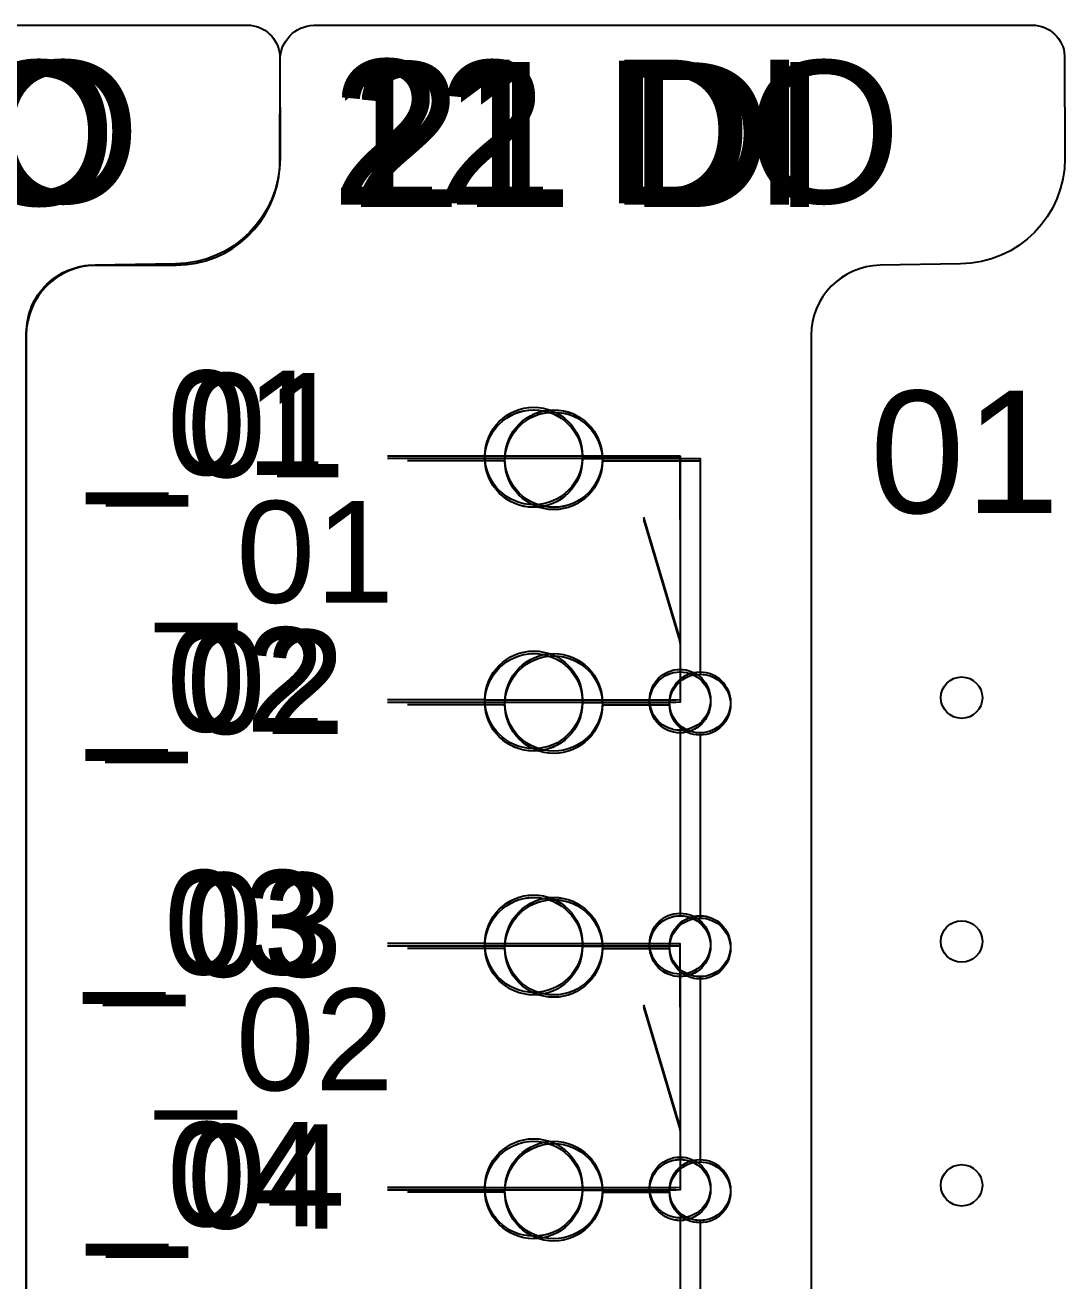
# Model space of a CAD drawing. Extents: x 1 to 47, y 1 to 35.
# Drawn here: x 40.985 to 41.487, y 23.56 to 24.166 of the extents above; entities that cross this region are included whole.
import ezdxf

# ---------------------------------------------------------------- set-up
doc = ezdxf.new("R2010")
doc.units = 0
doc.header["$MEASUREMENT"] = 0
for name, color, linetype in [('9_02__1__21_UNIVERSAL_BINA', 7, 'CONTINUOUS'), ('9_03__2__42_UNIVERSAL_BINA', 7, 'CONTINUOUS'), ('9_04__3__63_UNIVERSAL_BINA', 7, 'CONTINUOUS'), ('9_05__4__84_UNIVERSAL_BINA', 7, 'CONTINUOUS'), ('9_06__5__21_UNIVERSAL_BINA', 7, 'CONTINUOUS'), ('9_07__6__21_UNIVERSAL_BINA', 7, 'CONTINUOUS'), ('9_08__7__21_UNIVERSAL_BINA', 7, 'CONTINUOUS'), ('9_09__8__42_UNIVERSAL_BINA', 7, 'CONTINUOUS'), ('9_10__9__42_UNIVERSAL_BINA', 7, 'CONTINUOUS'), ('9_11__A__63_UNIVERSAL_BINA', 7, 'CONTINUOUS'), ('9_12__B__12_ELECTROMECHANI', 7, 'CONTINUOUS'), ('9_13__C__24_ELECTROMECHANI', 7, 'CONTINUOUS'), ('9_14__D__36_ELECTROMECHANI', 7, 'CONTINUOUS'), ('9_15__E__48_ELECTROMECHANI', 7, 'CONTINUOUS')]:
    doc.layers.add(name, color=color, linetype=linetype)
doc.styles.add('ARIAL', font='arial.ttf')

msp = doc.modelspace()

# ---------------------------------------------------------------- linework, layer by layer
at = {"layer": '9_02__1__21_UNIVERSAL_BINA'}
msp.add_lwpolyline([(41.12472, 24.16587), (41.47137, 24.16586, -0.398142), (41.48704, 24.15103), (41.48716, 24.1017, -0.411696), (41.43674, 24.0506), (41.39795, 24.04992, 0.408751), (41.36473, 24.01615), (41.36474, 21.20229, 0.419667), (41.39808, 21.16957), (41.43702, 21.16889, -0.411441), (41.48716, 21.11746), (41.48716, 21.07059, -0.402437), (41.47086, 21.05362), (41.12421, 21.05363, -0.4372), (41.10842, 21.0707), (41.10842, 21.11836, 0.414214), (41.05732, 21.16946), (41.01922, 21.16946, -0.41992), (40.98599, 21.20334), (40.98601, 24.01731, -0.419692), (41.01934, 24.05003), (41.05828, 24.05003, 0.399045), (41.10832, 24.09754), (41.10842, 24.14894, -0.402086)], format="xyb", close=True, dxfattribs=at)
for points in [[(41.21695, 23.95663), (41.16987, 23.95663)], [(41.26403, 23.95663), (41.3111, 23.95663), (41.3111, 23.85364)], [(41.21695, 23.83893), (41.16987, 23.83893)], [(41.26403, 23.83893), (41.29639, 23.83893)], [(41.3111, 23.82422), (41.3111, 23.73594)], [(41.21695, 23.72123), (41.16987, 23.72123)], [(41.26403, 23.72123), (41.29639, 23.72123)], [(41.3111, 23.70652), (41.3111, 23.61825)], [(41.21695, 23.60353), (41.16987, 23.60353)], [(41.26403, 23.60353), (41.29639, 23.60353)], [(41.3111, 23.58882), (41.3111, 23.50055)]]:
    msp.add_lwpolyline(points, dxfattribs=at)
for centre, radius in [((41.24049, 23.95663), 0.02354), ((41.24049, 23.83893), 0.02354), ((41.3111, 23.83893), 0.01471), ((41.43734, 23.84121), 0.01), ((41.24049, 23.72123), 0.02354), ((41.3111, 23.72123), 0.01471), ((41.43734, 23.72351), 0.01), ((41.24049, 23.60353), 0.02354), ((41.3111, 23.60353), 0.01471), ((41.43734, 23.60581), 0.01)]:
    msp.add_circle(centre, radius, dxfattribs=at)
at = {"layer": '9_03__2__42_UNIVERSAL_BINA'}
for points in [[(40.74598, 24.16587), (41.09263, 24.16587, -0.398142), (41.1083, 24.15104), (41.10842, 24.10171, -0.411696), (41.058, 24.05061), (41.01922, 24.04993, 0.408751), (40.98599, 24.01616), (40.98601, 21.2023, 0.419667), (41.01934, 21.16958), (41.05828, 21.1689, -0.411441), (41.10842, 21.11747), (41.10842, 21.0706, -0.402437), (41.09212, 21.05363), (40.74547, 21.05364, -0.4372), (40.72968, 21.07071), (40.72968, 21.11837, 0.414214), (40.67858, 21.16947), (40.64048, 21.16947, -0.41992), (40.60725, 21.20335), (40.60727, 24.01732, -0.419692), (40.6406, 24.05004), (40.67954, 24.05004, 0.399045), (40.72958, 24.09754), (40.72968, 24.14895, -0.402086)], [(41.12472, 24.16587), (41.47137, 24.16587, -0.398142), (41.48704, 24.15104), (41.48716, 24.10171, -0.411696), (41.43674, 24.05061), (41.39795, 24.04993, 0.408751), (41.36473, 24.01616), (41.36474, 21.2023, 0.419667), (41.39808, 21.16958), (41.43702, 21.1689, -0.411441), (41.48716, 21.11747), (41.48716, 21.0706, -0.402437), (41.47086, 21.05363), (41.12421, 21.05364, -0.4372), (41.10842, 21.07071), (41.10842, 21.11837, 0.414214), (41.05732, 21.16947), (41.01922, 21.16947, -0.41992), (40.98599, 21.20335), (40.98601, 24.01732, -0.419692), (41.01934, 24.05004), (41.05828, 24.05004, 0.399045), (41.10832, 24.09754), (41.10842, 24.14895, -0.402086)]]:
    msp.add_lwpolyline(points, format="xyb", close=True, dxfattribs=at)
for points in [[(41.21695, 23.95664), (41.16987, 23.95664)], [(41.26403, 23.95664), (41.3111, 23.95664), (41.3111, 23.85366)], [(41.21695, 23.83895), (41.16987, 23.83895)], [(41.26403, 23.83895), (41.29639, 23.83895)], [(41.3111, 23.82423), (41.3111, 23.73596)], [(41.21695, 23.72125), (41.16987, 23.72125)], [(41.26403, 23.72125), (41.29639, 23.72125)], [(41.3111, 23.70654), (41.3111, 23.61826)], [(41.21695, 23.60355), (41.16987, 23.60355)], [(41.26403, 23.60355), (41.29639, 23.60355)], [(41.3111, 23.58884), (41.3111, 23.50056)]]:
    msp.add_lwpolyline(points, dxfattribs=at)
for centre, radius in [((41.24049, 23.95664), 0.02354), ((41.24049, 23.83895), 0.02354), ((41.3111, 23.83894), 0.01471), ((41.43734, 23.84121), 0.01), ((41.24049, 23.72125), 0.02354), ((41.3111, 23.72125), 0.01471), ((41.43734, 23.72351), 0.01), ((41.24049, 23.60355), 0.02354), ((41.3111, 23.60355), 0.01471), ((41.43734, 23.60581), 0.01)]:
    msp.add_circle(centre, radius, dxfattribs=at)
at = {"layer": '9_04__3__63_UNIVERSAL_BINA'}
for points in [[(40.74598, 24.16587), (41.09263, 24.16587, -0.398142), (41.1083, 24.15104), (41.10842, 24.10171, -0.411696), (41.058, 24.05061), (41.01922, 24.04993, 0.408751), (40.98599, 24.01616), (40.98601, 21.2023, 0.419667), (41.01934, 21.16958), (41.05828, 21.1689, -0.411441), (41.10842, 21.11747), (41.10842, 21.0706, -0.402437), (41.09212, 21.05363), (40.74547, 21.05364, -0.4372), (40.72968, 21.07071), (40.72968, 21.11837, 0.414214), (40.67858, 21.16947), (40.64048, 21.16947, -0.41992), (40.60725, 21.20335), (40.60727, 24.01732, -0.419692), (40.6406, 24.05004), (40.67954, 24.05004, 0.399045), (40.72958, 24.09754), (40.72968, 24.14895, -0.402086)], [(41.12472, 24.16587), (41.47137, 24.16587, -0.398142), (41.48704, 24.15104), (41.48716, 24.10171, -0.411696), (41.43674, 24.05061), (41.39795, 24.04993, 0.408751), (41.36473, 24.01616), (41.36474, 21.2023, 0.419667), (41.39808, 21.16958), (41.43702, 21.1689, -0.411441), (41.48716, 21.11747), (41.48716, 21.0706, -0.402437), (41.47086, 21.05363), (41.12421, 21.05364, -0.4372), (41.10842, 21.07071), (41.10842, 21.11837, 0.414214), (41.05732, 21.16947), (41.01922, 21.16947, -0.41992), (40.98599, 21.20335), (40.98601, 24.01732, -0.419692), (41.01934, 24.05004), (41.05828, 24.05004, 0.399045), (41.10832, 24.09754), (41.10842, 24.14895, -0.402086)]]:
    msp.add_lwpolyline(points, format="xyb", close=True, dxfattribs=at)
for points in [[(41.21695, 23.95553), (41.16987, 23.95553)], [(41.26403, 23.95553), (41.3111, 23.95553), (41.3111, 23.85254)], [(41.21695, 23.83783), (41.16987, 23.83783)], [(41.26403, 23.83783), (41.29639, 23.83783)], [(41.3111, 23.82312), (41.3111, 23.73484)], [(41.21695, 23.72013), (41.16987, 23.72013)], [(41.26403, 23.72013), (41.29639, 23.72013)], [(41.3111, 23.70542), (41.3111, 23.61715)], [(41.21695, 23.60244), (41.16987, 23.60244)], [(41.26403, 23.60244), (41.29639, 23.60244)], [(41.3111, 23.58772), (41.3111, 23.49945)]]:
    msp.add_lwpolyline(points, dxfattribs=at)
for centre, radius in [((41.24049, 23.95553), 0.02354), ((41.24049, 23.83783), 0.02354), ((41.3111, 23.83783), 0.01471), ((41.43734, 23.84121), 0.01), ((41.24049, 23.72013), 0.02354), ((41.3111, 23.72013), 0.01471), ((41.43734, 23.72351), 0.01), ((41.24049, 23.60244), 0.02354), ((41.3111, 23.60243), 0.01471), ((41.43734, 23.60581), 0.01)]:
    msp.add_circle(centre, radius, dxfattribs=at)
at = {"layer": '9_05__4__84_UNIVERSAL_BINA'}
for points in [[(40.74598, 24.16587), (41.09263, 24.16587, -0.398142), (41.1083, 24.15104), (41.10842, 24.10171, -0.411696), (41.058, 24.05061), (41.01922, 24.04993, 0.408751), (40.98599, 24.01616), (40.98601, 21.2023, 0.419667), (41.01934, 21.16958), (41.05828, 21.1689, -0.411441), (41.10842, 21.11747), (41.10842, 21.0706, -0.402437), (41.09212, 21.05363), (40.74547, 21.05364, -0.4372), (40.72968, 21.07071), (40.72968, 21.11837, 0.414214), (40.67858, 21.16947), (40.64048, 21.16947, -0.41992), (40.60725, 21.20335), (40.60727, 24.01732, -0.419692), (40.6406, 24.05004), (40.67954, 24.05004, 0.399045), (40.72958, 24.09754), (40.72968, 24.14895, -0.402086)], [(41.12472, 24.16587), (41.47137, 24.16587, -0.398142), (41.48704, 24.15104), (41.48716, 24.10171, -0.411696), (41.43674, 24.05061), (41.39795, 24.04993, 0.408751), (41.36473, 24.01616), (41.36474, 21.2023, 0.419667), (41.39808, 21.16958), (41.43702, 21.1689, -0.411441), (41.48716, 21.11747), (41.48716, 21.0706, -0.402437), (41.47086, 21.05363), (41.12421, 21.05364, -0.4372), (41.10842, 21.07071), (41.10842, 21.11837, 0.414214), (41.05732, 21.16947), (41.01922, 21.16947, -0.41992), (40.98599, 21.20335), (40.98601, 24.01732, -0.419692), (41.01934, 24.05004), (41.05828, 24.05004, 0.399045), (41.10832, 24.09754), (41.10842, 24.14895, -0.402086)]]:
    msp.add_lwpolyline(points, format="xyb", close=True, dxfattribs=at)
for points in [[(41.21695, 23.95553), (41.16987, 23.95553)], [(41.26403, 23.95553), (41.3111, 23.95553), (41.3111, 23.85254)], [(41.21695, 23.83783), (41.16987, 23.83783)], [(41.26403, 23.83783), (41.29639, 23.83783)], [(41.3111, 23.82312), (41.3111, 23.73484)], [(41.21695, 23.72013), (41.16987, 23.72013)], [(41.26403, 23.72013), (41.29639, 23.72013)], [(41.3111, 23.70542), (41.3111, 23.61715)], [(41.21695, 23.60244), (41.16987, 23.60244)], [(41.26403, 23.60244), (41.29639, 23.60244)], [(41.3111, 23.58772), (41.3111, 23.49945)]]:
    msp.add_lwpolyline(points, dxfattribs=at)
for centre, radius in [((41.24049, 23.95553), 0.02354), ((41.24049, 23.83783), 0.02354), ((41.3111, 23.83783), 0.01471), ((41.43734, 23.84121), 0.01), ((41.24049, 23.72013), 0.02354), ((41.3111, 23.72013), 0.01471), ((41.43734, 23.72351), 0.01), ((41.24049, 23.60244), 0.02354), ((41.3111, 23.60243), 0.01471), ((41.43734, 23.60581), 0.01)]:
    msp.add_circle(centre, radius, dxfattribs=at)
at = {"layer": '9_06__5__21_UNIVERSAL_BINA'}
for points in [[(40.74598, 24.16587), (41.09263, 24.16587, -0.398142), (41.1083, 24.15104), (41.10842, 24.10171, -0.411696), (41.058, 24.05061), (41.01922, 24.04993, 0.408751), (40.98599, 24.01616), (40.98601, 21.2023, 0.419667), (41.01934, 21.16958), (41.05828, 21.1689, -0.411441), (41.10842, 21.11747), (41.10842, 21.0706, -0.402437), (41.09212, 21.05363), (40.74547, 21.05364, -0.4372), (40.72968, 21.07071), (40.72968, 21.11837, 0.414214), (40.67858, 21.16947), (40.64048, 21.16947, -0.41992), (40.60725, 21.20335), (40.60727, 24.01732, -0.419692), (40.6406, 24.05004), (40.67954, 24.05004, 0.399045), (40.72958, 24.09754), (40.72968, 24.14895, -0.402086)], [(41.12472, 24.16587), (41.47137, 24.16587, -0.398142), (41.48704, 24.15104), (41.48716, 24.10171, -0.411696), (41.43674, 24.05061), (41.39795, 24.04993, 0.408751), (41.36473, 24.01616), (41.36474, 21.2023, 0.419667), (41.39808, 21.16958), (41.43702, 21.1689, -0.411441), (41.48716, 21.11747), (41.48716, 21.0706, -0.402437), (41.47086, 21.05363), (41.12421, 21.05364, -0.4372), (41.10842, 21.07071), (41.10842, 21.11837, 0.414214), (41.05732, 21.16947), (41.01922, 21.16947, -0.41992), (40.98599, 21.20335), (40.98601, 24.01732, -0.419692), (41.01934, 24.05004), (41.05828, 24.05004, 0.399045), (41.10832, 24.09754), (41.10842, 24.14895, -0.402086)]]:
    msp.add_lwpolyline(points, format="xyb", close=True, dxfattribs=at)
for points in [[(41.20734, 23.95665), (41.16026, 23.95665)], [(41.25442, 23.95665), (41.3015, 23.95665), (41.3015, 23.85366)], [(41.20734, 23.83895), (41.16026, 23.83895)], [(41.25442, 23.83895), (41.28679, 23.83895)], [(41.3015, 23.82424), (41.3015, 23.73596)], [(41.20734, 23.72125), (41.16026, 23.72125)], [(41.25442, 23.72125), (41.28679, 23.72125)], [(41.3015, 23.70654), (41.3015, 23.61826)], [(41.20734, 23.60355), (41.16026, 23.60355)], [(41.25442, 23.60355), (41.28679, 23.60355)], [(41.3015, 23.58884), (41.3015, 23.50057)]]:
    msp.add_lwpolyline(points, dxfattribs=at)
for centre, radius in [((41.23088, 23.95665), 0.02354), ((41.23088, 23.83895), 0.02354), ((41.3015, 23.83895), 0.01471), ((41.43734, 23.84121), 0.01), ((41.23088, 23.72125), 0.02354), ((41.3015, 23.72125), 0.01471), ((41.43734, 23.72351), 0.01), ((41.23088, 23.60355), 0.02354), ((41.3015, 23.60355), 0.01471), ((41.43734, 23.60581), 0.01)]:
    msp.add_circle(centre, radius, dxfattribs=at)
at = {"layer": '9_07__6__21_UNIVERSAL_BINA'}
for points in [[(40.74598, 24.16587), (41.09263, 24.16587, -0.398142), (41.1083, 24.15104), (41.10842, 24.10171, -0.411696), (41.058, 24.05061), (41.01922, 24.04993, 0.408751), (40.98599, 24.01616), (40.98601, 21.2023, 0.419667), (41.01934, 21.16958), (41.05828, 21.1689, -0.411441), (41.10842, 21.11747), (41.10842, 21.0706, -0.402437), (41.09212, 21.05363), (40.74547, 21.05364, -0.4372), (40.72968, 21.07071), (40.72968, 21.11837, 0.414214), (40.67858, 21.16947), (40.64048, 21.16947, -0.41992), (40.60725, 21.20335), (40.60727, 24.01732, -0.419692), (40.6406, 24.05004), (40.67954, 24.05004, 0.399045), (40.72958, 24.09754), (40.72968, 24.14895, -0.402086)], [(41.12472, 24.16587), (41.47137, 24.16587, -0.398142), (41.48704, 24.15104), (41.48716, 24.10171, -0.411696), (41.43674, 24.05061), (41.39795, 24.04993, 0.408751), (41.36473, 24.01616), (41.36474, 21.2023, 0.419667), (41.39808, 21.16958), (41.43702, 21.1689, -0.411441), (41.48716, 21.11747), (41.48716, 21.0706, -0.402437), (41.47086, 21.05363), (41.12421, 21.05364, -0.4372), (41.10842, 21.07071), (41.10842, 21.11837, 0.414214), (41.05732, 21.16947), (41.01922, 21.16947, -0.41992), (40.98599, 21.20335), (40.98601, 24.01732, -0.419692), (41.01934, 24.05004), (41.05828, 24.05004, 0.399045), (41.10832, 24.09754), (41.10842, 24.14895, -0.402086)]]:
    msp.add_lwpolyline(points, format="xyb", close=True, dxfattribs=at)
for points in [[(41.20734, 23.95662), (41.16026, 23.95662)], [(41.25442, 23.95662), (41.3015, 23.95662), (41.3015, 23.85364)], [(41.20734, 23.83892), (41.16026, 23.83892)], [(41.25442, 23.83892), (41.28679, 23.83892)], [(41.3015, 23.82421), (41.3015, 23.73594)], [(41.20734, 23.72123), (41.16026, 23.72123)], [(41.25442, 23.72123), (41.28679, 23.72123)], [(41.3015, 23.70651), (41.3015, 23.61824)], [(41.20734, 23.60353), (41.16026, 23.60353)], [(41.25442, 23.60353), (41.28679, 23.60353)], [(41.3015, 23.58882), (41.3015, 23.50054)]]:
    msp.add_lwpolyline(points, dxfattribs=at)
for centre, radius in [((41.23088, 23.95662), 0.02354), ((41.23088, 23.83892), 0.02354), ((41.3015, 23.83892), 0.01471), ((41.43734, 23.84121), 0.01), ((41.23088, 23.72123), 0.02354), ((41.3015, 23.72123), 0.01471), ((41.43734, 23.72351), 0.01), ((41.23088, 23.60353), 0.02354), ((41.3015, 23.60353), 0.01471), ((41.43734, 23.60581), 0.01)]:
    msp.add_circle(centre, radius, dxfattribs=at)
at = {"layer": '9_08__7__21_UNIVERSAL_BINA'}
for points in [[(40.74598, 24.16587), (41.09263, 24.16587, -0.398142), (41.1083, 24.15104), (41.10842, 24.10171, -0.411696), (41.058, 24.05061), (41.01922, 24.04993, 0.408751), (40.98599, 24.01616), (40.98601, 21.2023, 0.419667), (41.01934, 21.16958), (41.05828, 21.1689, -0.411441), (41.10842, 21.11747), (41.10842, 21.0706, -0.402437), (41.09212, 21.05363), (40.74547, 21.05364, -0.4372), (40.72968, 21.07071), (40.72968, 21.11837, 0.414214), (40.67858, 21.16947), (40.64048, 21.16947, -0.41992), (40.60725, 21.20335), (40.60727, 24.01732, -0.419692), (40.6406, 24.05004), (40.67954, 24.05004, 0.399045), (40.72958, 24.09754), (40.72968, 24.14895, -0.402086)], [(41.12472, 24.16587), (41.47137, 24.16587, -0.398142), (41.48704, 24.15104), (41.48716, 24.10171, -0.411696), (41.43674, 24.05061), (41.39795, 24.04993, 0.408751), (41.36473, 24.01616), (41.36474, 21.2023, 0.419667), (41.39808, 21.16958), (41.43702, 21.1689, -0.411441), (41.48716, 21.11747), (41.48716, 21.0706, -0.402437), (41.47086, 21.05363), (41.12421, 21.05364, -0.4372), (41.10842, 21.07071), (41.10842, 21.11837, 0.414214), (41.05732, 21.16947), (41.01922, 21.16947, -0.41992), (40.98599, 21.20335), (40.98601, 24.01732, -0.419692), (41.01934, 24.05004), (41.05828, 24.05004, 0.399045), (41.10832, 24.09754), (41.10842, 24.14895, -0.402086)]]:
    msp.add_lwpolyline(points, format="xyb", close=True, dxfattribs=at)
for points in [[(41.20734, 23.95787), (41.16026, 23.95787)], [(41.25442, 23.95787), (41.3015, 23.95787), (41.3015, 23.85488)], [(41.20734, 23.84017), (41.16026, 23.84017)], [(41.25442, 23.84017), (41.28679, 23.84017)], [(41.3015, 23.82546), (41.3015, 23.73718)], [(41.20734, 23.72247), (41.16026, 23.72247)], [(41.25442, 23.72247), (41.28679, 23.72247)], [(41.3015, 23.70776), (41.3015, 23.61949)], [(41.20734, 23.60477), (41.16026, 23.60477)], [(41.25442, 23.60477), (41.28679, 23.60477)], [(41.3015, 23.59006), (41.3015, 23.50179)]]:
    msp.add_lwpolyline(points, dxfattribs=at)
for centre, radius in [((41.23088, 23.95787), 0.02354), ((41.23088, 23.84017), 0.02354), ((41.3015, 23.84017), 0.01471), ((41.43734, 23.84121), 0.01), ((41.23088, 23.72247), 0.02354), ((41.3015, 23.72247), 0.01471), ((41.43734, 23.72351), 0.01), ((41.23088, 23.60477), 0.02354), ((41.3015, 23.60477), 0.01471), ((41.43734, 23.60581), 0.01)]:
    msp.add_circle(centre, radius, dxfattribs=at)
at = {"layer": '9_09__8__42_UNIVERSAL_BINA'}
for points in [[(40.74598, 24.16587), (41.09263, 24.16587, -0.398142), (41.1083, 24.15104), (41.10842, 24.10171, -0.411696), (41.058, 24.05061), (41.01922, 24.04993, 0.408751), (40.98599, 24.01616), (40.98601, 21.2023, 0.419667), (41.01934, 21.16958), (41.05828, 21.1689, -0.411441), (41.10842, 21.11747), (41.10842, 21.0706, -0.402437), (41.09212, 21.05363), (40.74547, 21.05364, -0.4372), (40.72968, 21.07071), (40.72968, 21.11837, 0.414214), (40.67858, 21.16947), (40.64048, 21.16947, -0.41992), (40.60725, 21.20335), (40.60727, 24.01732, -0.419692), (40.6406, 24.05004), (40.67954, 24.05004, 0.399045), (40.72958, 24.09754), (40.72968, 24.14895, -0.402086)], [(41.12472, 24.16587), (41.47137, 24.16587, -0.398142), (41.48704, 24.15104), (41.48716, 24.10171, -0.411696), (41.43674, 24.05061), (41.39795, 24.04993, 0.408751), (41.36473, 24.01616), (41.36474, 21.2023, 0.419667), (41.39808, 21.16958), (41.43702, 21.1689, -0.411441), (41.48716, 21.11747), (41.48716, 21.0706, -0.402437), (41.47086, 21.05363), (41.12421, 21.05364, -0.4372), (41.10842, 21.07071), (41.10842, 21.11837, 0.414214), (41.05732, 21.16947), (41.01922, 21.16947, -0.41992), (40.98599, 21.20335), (40.98601, 24.01732, -0.419692), (41.01934, 24.05004), (41.05828, 24.05004, 0.399045), (41.10832, 24.09754), (41.10842, 24.14895, -0.402086)]]:
    msp.add_lwpolyline(points, format="xyb", close=True, dxfattribs=at)
for points in [[(41.20734, 23.95787), (41.16026, 23.95787)], [(41.25442, 23.95787), (41.3015, 23.95787), (41.3015, 23.85488)], [(41.20734, 23.84017), (41.16026, 23.84017)], [(41.25442, 23.84017), (41.28679, 23.84017)], [(41.3015, 23.82546), (41.3015, 23.73718)], [(41.20734, 23.72247), (41.16026, 23.72247)], [(41.25442, 23.72247), (41.28679, 23.72247)], [(41.3015, 23.70776), (41.3015, 23.61949)], [(41.20734, 23.60477), (41.16026, 23.60477)], [(41.25442, 23.60477), (41.28679, 23.60477)], [(41.3015, 23.59006), (41.3015, 23.50179)]]:
    msp.add_lwpolyline(points, dxfattribs=at)
for centre, radius in [((41.23088, 23.95787), 0.02354), ((41.23088, 23.84017), 0.02354), ((41.3015, 23.84017), 0.01471), ((41.43734, 23.84121), 0.01), ((41.23088, 23.72247), 0.02354), ((41.3015, 23.72247), 0.01471), ((41.43734, 23.72351), 0.01), ((41.23088, 23.60477), 0.02354), ((41.3015, 23.60477), 0.01471), ((41.43734, 23.60581), 0.01)]:
    msp.add_circle(centre, radius, dxfattribs=at)
at = {"layer": '9_10__9__42_UNIVERSAL_BINA'}
for points in [[(40.74598, 24.16587), (41.09263, 24.16587, -0.398142), (41.1083, 24.15104), (41.10842, 24.10171, -0.411696), (41.058, 24.05061), (41.01922, 24.04993, 0.408751), (40.98599, 24.01616), (40.98601, 21.2023, 0.419667), (41.01934, 21.16958), (41.05828, 21.1689, -0.411441), (41.10842, 21.11747), (41.10842, 21.0706, -0.402437), (41.09212, 21.05363), (40.74547, 21.05364, -0.4372), (40.72968, 21.07071), (40.72968, 21.11837, 0.414214), (40.67858, 21.16947), (40.64048, 21.16947, -0.41992), (40.60725, 21.20335), (40.60727, 24.01732, -0.419692), (40.6406, 24.05004), (40.67954, 24.05004, 0.399045), (40.72958, 24.09754), (40.72968, 24.14895, -0.402086)], [(41.12472, 24.16587), (41.47137, 24.16587, -0.398142), (41.48704, 24.15104), (41.48716, 24.10171, -0.411696), (41.43674, 24.05061), (41.39795, 24.04993, 0.408751), (41.36473, 24.01616), (41.36474, 21.2023, 0.419667), (41.39808, 21.16958), (41.43702, 21.1689, -0.411441), (41.48716, 21.11747), (41.48716, 21.0706, -0.402437), (41.47086, 21.05363), (41.12421, 21.05364, -0.4372), (41.10842, 21.07071), (41.10842, 21.11837, 0.414214), (41.05732, 21.16947), (41.01922, 21.16947, -0.41992), (40.98599, 21.20335), (40.98601, 24.01732, -0.419692), (41.01934, 24.05004), (41.05828, 24.05004, 0.399045), (41.10832, 24.09754), (41.10842, 24.14895, -0.402086)]]:
    msp.add_lwpolyline(points, format="xyb", close=True, dxfattribs=at)
for points in [[(41.20734, 23.95665), (41.16026, 23.95665)], [(41.25442, 23.95665), (41.3015, 23.95665), (41.3015, 23.85366)], [(41.20734, 23.83895), (41.16026, 23.83895)], [(41.25442, 23.83895), (41.28679, 23.83895)], [(41.3015, 23.82424), (41.3015, 23.73596)], [(41.20734, 23.72125), (41.16026, 23.72125)], [(41.25442, 23.72125), (41.28679, 23.72125)], [(41.3015, 23.70654), (41.3015, 23.61827)], [(41.20734, 23.60356), (41.16026, 23.60356)], [(41.25442, 23.60356), (41.28679, 23.60356)], [(41.3015, 23.58884), (41.3015, 23.50057)]]:
    msp.add_lwpolyline(points, dxfattribs=at)
for centre, radius in [((41.23088, 23.95665), 0.02354), ((41.23088, 23.83895), 0.02354), ((41.3015, 23.83895), 0.01471), ((41.43734, 23.84121), 0.01), ((41.23088, 23.72125), 0.02354), ((41.3015, 23.72125), 0.01471), ((41.43734, 23.72351), 0.01), ((41.23088, 23.60356), 0.02354), ((41.3015, 23.60356), 0.01471), ((41.43734, 23.60581), 0.01)]:
    msp.add_circle(centre, radius, dxfattribs=at)
at = {"layer": '9_11__A__63_UNIVERSAL_BINA'}
for points in [[(40.74598, 24.16587), (41.09263, 24.16587, -0.398142), (41.1083, 24.15104), (41.10842, 24.10171, -0.411696), (41.058, 24.05061), (41.01922, 24.04993, 0.408751), (40.98599, 24.01616), (40.98601, 21.2023, 0.419667), (41.01934, 21.16958), (41.05828, 21.1689, -0.411441), (41.10842, 21.11747), (41.10842, 21.0706, -0.402437), (41.09212, 21.05363), (40.74547, 21.05364, -0.4372), (40.72968, 21.07071), (40.72968, 21.11837, 0.414214), (40.67858, 21.16947), (40.64048, 21.16947, -0.41992), (40.60725, 21.20335), (40.60727, 24.01732, -0.419692), (40.6406, 24.05004), (40.67954, 24.05004, 0.399045), (40.72958, 24.09754), (40.72968, 24.14895, -0.402086)], [(41.12472, 24.16587), (41.47137, 24.16587, -0.398142), (41.48704, 24.15104), (41.48716, 24.10171, -0.411696), (41.43674, 24.05061), (41.39795, 24.04993, 0.408751), (41.36473, 24.01616), (41.36474, 21.2023, 0.419667), (41.39808, 21.16958), (41.43702, 21.1689, -0.411441), (41.48716, 21.11747), (41.48716, 21.0706, -0.402437), (41.47086, 21.05363), (41.12421, 21.05364, -0.4372), (41.10842, 21.07071), (41.10842, 21.11837, 0.414214), (41.05732, 21.16947), (41.01922, 21.16947, -0.41992), (40.98599, 21.20335), (40.98601, 24.01732, -0.419692), (41.01934, 24.05004), (41.05828, 24.05004, 0.399045), (41.10832, 24.09754), (41.10842, 24.14895, -0.402086)]]:
    msp.add_lwpolyline(points, format="xyb", close=True, dxfattribs=at)
for points in [[(41.20734, 23.95663), (41.16026, 23.95663)], [(41.25442, 23.95663), (41.3015, 23.95663), (41.3015, 23.85365)], [(41.20734, 23.83894), (41.16026, 23.83894)], [(41.25442, 23.83894), (41.28679, 23.83894)], [(41.3015, 23.82422), (41.3015, 23.73595)], [(41.20734, 23.72124), (41.16026, 23.72124)], [(41.25442, 23.72124), (41.28679, 23.72124)], [(41.3015, 23.70653), (41.3015, 23.61825)], [(41.20734, 23.60354), (41.16026, 23.60354)], [(41.25442, 23.60354), (41.28679, 23.60354)], [(41.3015, 23.58883), (41.3015, 23.50055)]]:
    msp.add_lwpolyline(points, dxfattribs=at)
for centre, radius in [((41.23088, 23.95663), 0.02354), ((41.23088, 23.83894), 0.02354), ((41.3015, 23.83893), 0.01471), ((41.43734, 23.84121), 0.01), ((41.23088, 23.72124), 0.02354), ((41.3015, 23.72124), 0.01471), ((41.43734, 23.72351), 0.01), ((41.23088, 23.60354), 0.02354), ((41.3015, 23.60354), 0.01471), ((41.43734, 23.60581), 0.01)]:
    msp.add_circle(centre, radius, dxfattribs=at)
at = {"layer": '9_12__B__12_ELECTROMECHANI'}
msp.add_lwpolyline([(41.12472, 24.16587), (41.47137, 24.16587, -0.398142), (41.48704, 24.15104), (41.48716, 24.10171, -0.411696), (41.43674, 24.05061), (41.39795, 24.04993, 0.408751), (41.36473, 24.01616), (41.36474, 21.2023, 0.419667), (41.39808, 21.16958), (41.43702, 21.1689, -0.411441), (41.48716, 21.11747), (41.48716, 21.0706, -0.402437), (41.47086, 21.05363), (41.12421, 21.05364, -0.4372), (41.10842, 21.07071), (41.10842, 21.11837, 0.414214), (41.05732, 21.16947), (41.01922, 21.16947, -0.41992), (40.98599, 21.20335), (40.98601, 24.01732, -0.419692), (41.01934, 24.05004), (41.05828, 24.05004, 0.399045), (41.10832, 24.09754), (41.10842, 24.14895, -0.402086)], format="xyb", close=True, dxfattribs=at)
for points in [[(41.3015, 23.92833), (41.3015, 23.95775), (41.20734, 23.95775)], [(41.28385, 23.92833), (41.30112, 23.86992), (41.3015, 23.86791), (41.3015, 23.86464), (41.3015, 23.86019), (41.3015, 23.85513), (41.3015, 23.85003), (41.3015, 23.84199), (41.3015, 23.84018), (41.29949, 23.84005), (41.20734, 23.84005)], [(41.3015, 23.69293), (41.3015, 23.72235), (41.20734, 23.72235)], [(41.28385, 23.69293), (41.30112, 23.63452), (41.3015, 23.63252), (41.3015, 23.62924), (41.3015, 23.62479), (41.3015, 23.61973), (41.3015, 23.61463), (41.3015, 23.60659), (41.3015, 23.60479), (41.29949, 23.60466), (41.20734, 23.60466)]]:
    msp.add_lwpolyline(points, dxfattribs=at)
for centre in [(41.43734, 23.84121), (41.43734, 23.72351), (41.43734, 23.60581)]:
    msp.add_circle(centre, 0.01, dxfattribs=at)
at = {"layer": '9_13__C__24_ELECTROMECHANI'}
for points in [[(40.74598, 24.16587), (41.09263, 24.16587, -0.398142), (41.1083, 24.15104), (41.10842, 24.10171, -0.411696), (41.058, 24.05061), (41.01922, 24.04993, 0.408751), (40.98599, 24.01616), (40.98601, 21.2023, 0.419667), (41.01934, 21.16958), (41.05828, 21.1689, -0.411441), (41.10842, 21.11747), (41.10842, 21.0706, -0.402437), (41.09212, 21.05363), (40.74547, 21.05364, -0.4372), (40.72968, 21.07071), (40.72968, 21.11837, 0.414214), (40.67858, 21.16947), (40.64048, 21.16947, -0.41992), (40.60725, 21.20335), (40.60727, 24.01732, -0.419692), (40.6406, 24.05004), (40.67954, 24.05004, 0.399045), (40.72958, 24.09754), (40.72968, 24.14895, -0.402086)], [(41.12472, 24.16587), (41.47137, 24.16587, -0.398142), (41.48704, 24.15104), (41.48716, 24.10171, -0.411696), (41.43674, 24.05061), (41.39795, 24.04993, 0.408751), (41.36473, 24.01616), (41.36474, 21.2023, 0.419667), (41.39808, 21.16958), (41.43702, 21.1689, -0.411441), (41.48716, 21.11747), (41.48716, 21.0706, -0.402437), (41.47086, 21.05363), (41.12421, 21.05364, -0.4372), (41.10842, 21.07071), (41.10842, 21.11837, 0.414214), (41.05732, 21.16947), (41.01922, 21.16947, -0.41992), (40.98599, 21.20335), (40.98601, 24.01732, -0.419692), (41.01934, 24.05004), (41.05828, 24.05004, 0.399045), (41.10832, 24.09754), (41.10842, 24.14895, -0.402086)]]:
    msp.add_lwpolyline(points, format="xyb", close=True, dxfattribs=at)
for points in [[(41.3015, 23.92721), (41.3015, 23.95663), (41.20734, 23.95663)], [(41.28385, 23.92721), (41.30112, 23.8688), (41.3015, 23.86679), (41.3015, 23.86352), (41.3015, 23.85907), (41.3015, 23.85401), (41.3015, 23.84891), (41.3015, 23.84087), (41.3015, 23.83906), (41.29949, 23.83893), (41.20734, 23.83893)], [(41.3015, 23.69181), (41.3015, 23.72123), (41.20734, 23.72123)], [(41.28385, 23.69181), (41.30112, 23.6334), (41.3015, 23.6314), (41.3015, 23.62812), (41.3015, 23.62367), (41.3015, 23.61861), (41.3015, 23.61351), (41.3015, 23.60547), (41.3015, 23.60367), (41.29949, 23.60354), (41.20734, 23.60354)]]:
    msp.add_lwpolyline(points, dxfattribs=at)
for centre in [(41.43734, 23.84121), (41.43734, 23.72351), (41.43734, 23.60581)]:
    msp.add_circle(centre, 0.01, dxfattribs=at)
at = {"layer": '9_14__D__36_ELECTROMECHANI'}
for points in [[(40.74598, 24.16587), (41.09263, 24.16587, -0.398142), (41.1083, 24.15104), (41.10842, 24.10171, -0.411696), (41.058, 24.05061), (41.01922, 24.04993, 0.408751), (40.98599, 24.01616), (40.98601, 21.2023, 0.419667), (41.01934, 21.16958), (41.05828, 21.1689, -0.411441), (41.10842, 21.11747), (41.10842, 21.0706, -0.402437), (41.09212, 21.05363), (40.74547, 21.05364, -0.4372), (40.72968, 21.07071), (40.72968, 21.11837, 0.414214), (40.67858, 21.16947), (40.64048, 21.16947, -0.41992), (40.60725, 21.20335), (40.60727, 24.01732, -0.419692), (40.6406, 24.05004), (40.67954, 24.05004, 0.399045), (40.72958, 24.09754), (40.72968, 24.14895, -0.402086)], [(41.12472, 24.16587), (41.47137, 24.16587, -0.398142), (41.48704, 24.15104), (41.48716, 24.10171, -0.411696), (41.43674, 24.05061), (41.39795, 24.04993, 0.408751), (41.36473, 24.01616), (41.36474, 21.2023, 0.419667), (41.39808, 21.16958), (41.43702, 21.1689, -0.411441), (41.48716, 21.11747), (41.48716, 21.0706, -0.402437), (41.47086, 21.05363), (41.12421, 21.05364, -0.4372), (41.10842, 21.07071), (41.10842, 21.11837, 0.414214), (41.05732, 21.16947), (41.01922, 21.16947, -0.41992), (40.98599, 21.20335), (40.98601, 24.01732, -0.419692), (41.01934, 24.05004), (41.05828, 24.05004, 0.399045), (41.10832, 24.09754), (41.10842, 24.14895, -0.402086)]]:
    msp.add_lwpolyline(points, format="xyb", close=True, dxfattribs=at)
for points in [[(41.3015, 23.92721), (41.3015, 23.95663), (41.20734, 23.95663)], [(41.28385, 23.92721), (41.30112, 23.8688), (41.3015, 23.86679), (41.3015, 23.86352), (41.3015, 23.85907), (41.3015, 23.85401), (41.3015, 23.84891), (41.3015, 23.84087), (41.3015, 23.83906), (41.29949, 23.83893), (41.20734, 23.83893)], [(41.3015, 23.69181), (41.3015, 23.72123), (41.20734, 23.72123)], [(41.28385, 23.69181), (41.30112, 23.6334), (41.3015, 23.6314), (41.3015, 23.62812), (41.3015, 23.62367), (41.3015, 23.61861), (41.3015, 23.61351), (41.3015, 23.60547), (41.3015, 23.60367), (41.29949, 23.60354), (41.20734, 23.60354)]]:
    msp.add_lwpolyline(points, dxfattribs=at)
for centre in [(41.43734, 23.84121), (41.43734, 23.72351), (41.43734, 23.60581)]:
    msp.add_circle(centre, 0.01, dxfattribs=at)
at = {"layer": '9_15__E__48_ELECTROMECHANI'}
for points in [[(40.74598, 24.16587), (41.09263, 24.16587, -0.398142), (41.1083, 24.15104), (41.10842, 24.10171, -0.411696), (41.058, 24.05061), (41.01922, 24.04993, 0.408751), (40.98599, 24.01616), (40.98601, 21.2023, 0.419667), (41.01934, 21.16958), (41.05828, 21.1689, -0.411441), (41.10842, 21.11747), (41.10842, 21.0706, -0.402437), (41.09212, 21.05363), (40.74547, 21.05364, -0.4372), (40.72968, 21.07071), (40.72968, 21.11837, 0.414214), (40.67858, 21.16947), (40.64048, 21.16947, -0.41992), (40.60725, 21.20335), (40.60727, 24.01732, -0.419692), (40.6406, 24.05004), (40.67954, 24.05004, 0.399045), (40.72958, 24.09754), (40.72968, 24.14895, -0.402086)], [(41.12472, 24.16587), (41.47137, 24.16587, -0.398142), (41.48704, 24.15104), (41.48716, 24.10171, -0.411696), (41.43674, 24.05061), (41.39795, 24.04993, 0.408751), (41.36473, 24.01616), (41.36474, 21.2023, 0.419667), (41.39808, 21.16958), (41.43702, 21.1689, -0.411441), (41.48716, 21.11747), (41.48716, 21.0706, -0.402437), (41.47086, 21.05363), (41.12421, 21.05364, -0.4372), (41.10842, 21.07071), (41.10842, 21.11837, 0.414214), (41.05732, 21.16947), (41.01922, 21.16947, -0.41992), (40.98599, 21.20335), (40.98601, 24.01732, -0.419692), (41.01934, 24.05004), (41.05828, 24.05004, 0.399045), (41.10832, 24.09754), (41.10842, 24.14895, -0.402086)]]:
    msp.add_lwpolyline(points, format="xyb", close=True, dxfattribs=at)
for points in [[(41.3015, 23.92833), (41.3015, 23.95775), (41.20734, 23.95775)], [(41.28385, 23.92833), (41.30112, 23.86992), (41.3015, 23.86791), (41.3015, 23.86464), (41.3015, 23.86019), (41.3015, 23.85513), (41.3015, 23.85003), (41.3015, 23.84199), (41.3015, 23.84018), (41.29949, 23.84005), (41.20734, 23.84005)], [(41.3015, 23.69293), (41.3015, 23.72235), (41.20734, 23.72235)], [(41.28385, 23.69293), (41.30112, 23.63452), (41.3015, 23.63252), (41.3015, 23.62924), (41.3015, 23.62479), (41.3015, 23.61973), (41.3015, 23.61463), (41.3015, 23.60659), (41.3015, 23.60479), (41.29949, 23.60466), (41.20734, 23.60466)]]:
    msp.add_lwpolyline(points, dxfattribs=at)
for centre in [(41.43734, 23.84121), (41.43734, 23.72351), (41.43734, 23.60581)]:
    msp.add_circle(centre, 0.01, dxfattribs=at)

# ---------------------------------------------------------------- texts
at = {"layer": '9_02__1__21_UNIVERSAL_BINA', "style": 'ARIAL'}
for s, height, p in [('21 DI', 0.068833, (41.14268, 24.07918)), ('_01', 0.049167, (41.02528, 23.94873)), ('01', 0.059, (41.39305, 23.93035)), ('_02', 0.049167, (41.02508, 23.82478)), ('_03', 0.049167, (41.02388, 23.70756)), ('_04', 0.049167, (41.02528, 23.58599))]:
    msp.add_text(s, height=height, dxfattribs=at).set_placement(p)
at = {"layer": '9_03__2__42_UNIVERSAL_BINA', "style": 'ARIAL'}
for s, height, p in [('21 DI', 0.068833, (41.14268, 24.07919)), ('_01', 0.049167, (41.02528, 23.94875)), ('01', 0.059, (41.39305, 23.93035)), ('_02', 0.049167, (41.02508, 23.82479)), ('_03', 0.049167, (41.02388, 23.70758)), ('_04', 0.049167, (41.02528, 23.58601))]:
    msp.add_text(s, height=height, dxfattribs=at).set_placement(p)
at = {"layer": '9_04__3__63_UNIVERSAL_BINA', "style": 'ARIAL'}
for s, height, p in [('21 DI', 0.068833, (41.14268, 24.07808)), ('_01', 0.049167, (41.02528, 23.94763)), ('01', 0.059, (41.39305, 23.93035)), ('_02', 0.049167, (41.02508, 23.82368)), ('_03', 0.049167, (41.02388, 23.70646)), ('_04', 0.049167, (41.02528, 23.5849))]:
    msp.add_text(s, height=height, dxfattribs=at).set_placement(p)
at = {"layer": '9_05__4__84_UNIVERSAL_BINA', "style": 'ARIAL'}
for s, height, p in [('21 DI', 0.068833, (41.14268, 24.07808)), ('_01', 0.049167, (41.02528, 23.94763)), ('01', 0.059, (41.39305, 23.93035)), ('_02', 0.049167, (41.02508, 23.82368)), ('_03', 0.049167, (41.02388, 23.70646)), ('_04', 0.049167, (41.02528, 23.5849))]:
    msp.add_text(s, height=height, dxfattribs=at).set_placement(p)
at = {"layer": '9_06__5__21_UNIVERSAL_BINA', "style": 'ARIAL'}
for s, height, p in [('12 DO', 0.068833, (40.76334, 24.07992)), ('21 DI', 0.068833, (41.13307, 24.0792)), ('_01', 0.049167, (41.01568, 23.94875)), ('01', 0.059, (41.39305, 23.93035)), ('_02', 0.049167, (41.01548, 23.8248)), ('_03', 0.049167, (41.01428, 23.70758)), ('_04', 0.049167, (41.01567, 23.58601))]:
    msp.add_text(s, height=height, dxfattribs=at).set_placement(p)
at = {"layer": '9_07__6__21_UNIVERSAL_BINA', "style": 'ARIAL'}
for s, height, p in [('12 DO', 0.068833, (40.75173, 24.07989)), ('21 DI', 0.068833, (41.13307, 24.07917)), ('_01', 0.049167, (41.01568, 23.94873)), ('01', 0.059, (41.39305, 23.93035)), ('_02', 0.049167, (41.01548, 23.82477)), ('_03', 0.049167, (41.01428, 23.70756)), ('_04', 0.049167, (41.01567, 23.58599))]:
    msp.add_text(s, height=height, dxfattribs=at).set_placement(p)
at = {"layer": '9_08__7__21_UNIVERSAL_BINA', "style": 'ARIAL'}
for s, height, p in [('12 DO', 0.068833, (40.75173, 24.0788)), ('21 DI', 0.068833, (41.13307, 24.08042)), ('_01', 0.049167, (41.01568, 23.94997)), ('01', 0.059, (41.39305, 23.93035)), ('_02', 0.049167, (41.01548, 23.82602)), ('_03', 0.049167, (41.01428, 23.7088)), ('_04', 0.049167, (41.01567, 23.58723))]:
    msp.add_text(s, height=height, dxfattribs=at).set_placement(p)
at = {"layer": '9_09__8__42_UNIVERSAL_BINA', "style": 'ARIAL'}
for s, height, p in [('21 DI', 0.068833, (41.13307, 24.08042)), ('_01', 0.049167, (41.01568, 23.94997)), ('01', 0.059, (41.39305, 23.93035)), ('_02', 0.049167, (41.01548, 23.82602)), ('_03', 0.049167, (41.01428, 23.7088)), ('_04', 0.049167, (41.01567, 23.58723))]:
    msp.add_text(s, height=height, dxfattribs=at).set_placement(p)
at = {"layer": '9_10__9__42_UNIVERSAL_BINA', "style": 'ARIAL'}
for s, height, p in [('21 DI', 0.068833, (41.13307, 24.0792)), ('_01', 0.049167, (41.01568, 23.94875)), ('01', 0.059, (41.39305, 23.93035)), ('_02', 0.049167, (41.01548, 23.8248)), ('_03', 0.049167, (41.01428, 23.70758)), ('_04', 0.049167, (41.01567, 23.58602))]:
    msp.add_text(s, height=height, dxfattribs=at).set_placement(p)
at = {"layer": '9_11__A__63_UNIVERSAL_BINA', "style": 'ARIAL'}
for s, height, p in [('21 DI', 0.068833, (41.13307, 24.07918)), ('_01', 0.049167, (41.01568, 23.94874)), ('01', 0.059, (41.39305, 23.93035)), ('_02', 0.049167, (41.01548, 23.82478)), ('_03', 0.049167, (41.01428, 23.70757)), ('_04', 0.049167, (41.01567, 23.586))]:
    msp.add_text(s, height=height, dxfattribs=at).set_placement(p)
at = {"layer": '9_12__B__12_ELECTROMECHANI', "style": 'ARIAL'}
for s, height, p in [('12 DO', 0.068833, (41.13047, 24.07992)), ('01', 0.059, (41.39305, 23.93035)), ('_01', 0.049167, (41.04902, 23.88702)), ('_02', 0.049167, (41.04883, 23.65163))]:
    msp.add_text(s, height=height, dxfattribs=at).set_placement(p)
at = {"layer": '9_13__C__24_ELECTROMECHANI', "style": 'ARIAL'}
for s, height, p in [('12 DO', 0.068833, (40.75173, 24.0788)), ('12 DO', 0.068833, (41.13047, 24.0788)), ('01', 0.059, (41.39305, 23.93035)), ('_01', 0.049167, (41.04902, 23.8859)), ('_02', 0.049167, (41.04883, 23.65051))]:
    msp.add_text(s, height=height, dxfattribs=at).set_placement(p)
at = {"layer": '9_14__D__36_ELECTROMECHANI', "style": 'ARIAL'}
for s, height, p in [('12 DO', 0.068833, (40.75173, 24.0788)), ('12 DO', 0.068833, (41.13047, 24.0788)), ('01', 0.059, (41.39305, 23.93035)), ('_01', 0.049167, (41.04902, 23.8859)), ('_02', 0.049167, (41.04883, 23.65051))]:
    msp.add_text(s, height=height, dxfattribs=at).set_placement(p)
at = {"layer": '9_15__E__48_ELECTROMECHANI', "style": 'ARIAL'}
for s, height, p in [('12 DO', 0.068833, (40.75173, 24.07992)), ('12 DO', 0.068833, (41.13047, 24.07992)), ('01', 0.059, (41.39305, 23.93035)), ('_01', 0.049167, (41.04902, 23.88702)), ('_02', 0.049167, (41.04883, 23.65163))]:
    msp.add_text(s, height=height, dxfattribs=at).set_placement(p)

doc.saveas('drawing.dxf')
